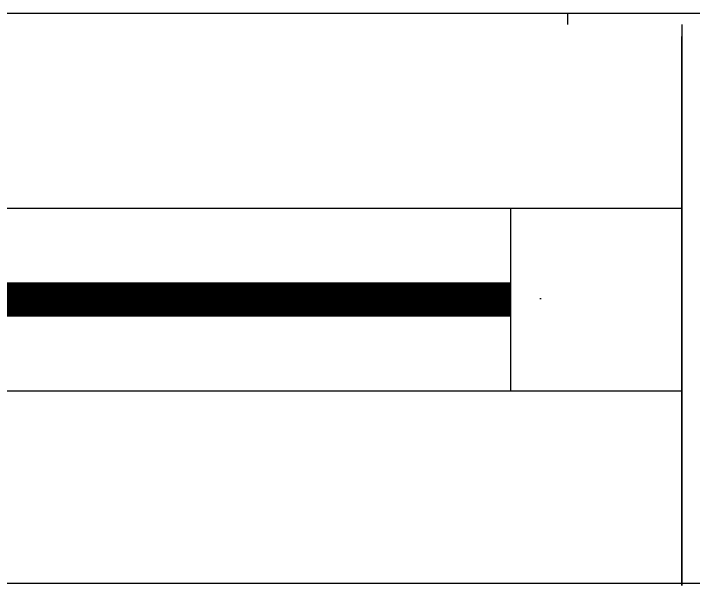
# Model space of a CAD drawing. Extents: x -437689 to -407696, y -55787 to -37037.
# Drawn here: x -434451.7 to -434303, y -49478 to -49353 of the extents above; entities that cross this region are included whole.
import ezdxf

# ---------------------------------------------------------------- set-up
doc = ezdxf.new("R2010")
doc.units = 0
doc.header["$LTSCALE"] = 150
doc.header["$MEASUREMENT"] = 0
doc.linetypes.add('DASHDOT', pattern=[1, 0.5, -0.25, 0, -0.25])
doc.linetypes.add('HIDDEN', pattern=[9.525, 6.35, -3.175])
for name, color, linetype in [('GRID', 252, 'DASHDOT'), ('VENT', 8, 'HIDDEN'), ('WALL', 7, 'CONTINUOUS'), ('WIN-1', 56, 'CONTINUOUS')]:
    doc.layers.add(name, color=color, linetype=linetype)

msp = doc.modelspace()

# ---------------------------------------------------------------- linework, layer by layer
at = {"layer": 'GRID', "color": 9}
msp.add_line((-432722.96, -49415.33), (-436475.27, -49415.33), dxfattribs=at)
at = {"layer": 'VENT', "const_width": 7.5}
msp.add_lwpolyline([(-434568.01, -49415.55), (-434343.01, -49415.55)], dxfattribs=at)
at = {"layer": 'WALL', "color": 9}
for p, q in [((-434229.26, -49353.05), (-434681.76, -49353.05)), ((-433184.26, -49477.61), (-435151.76, -49477.61))]:
    msp.add_line(p, q, dxfattribs=at)
at = {"layer": 'WALL', "linetype": 'DASHDOT', "ltscale": 900}
for p, q in [((-434330.51, -49355.44), (-434330.51, -49353.05)), ((-434305.51, -49478.05), (-434305.51, -49358.05)), ((-434305.51, -49358.05), (-434305.51, -49478.05))]:
    msp.add_line(p, q, dxfattribs=at)
at = {"layer": 'WALL', "linetype": 'CONTINUOUS', "ltscale": 900}
for p, q in [((-434305.51, -49355.44), (-434305.51, -49473.05)), ((-434343.01, -49395.55), (-434343.01, -49435.55))]:
    msp.add_line(p, q, dxfattribs=at)
at = {"layer": 'WIN-1'}
for p, q in [((-434605.51, -49395.55), (-434305.51, -49395.55)), ((-434605.51, -49435.55), (-434305.51, -49435.55))]:
    msp.add_line(p, q, dxfattribs=at)

doc.saveas('drawing.dxf')
